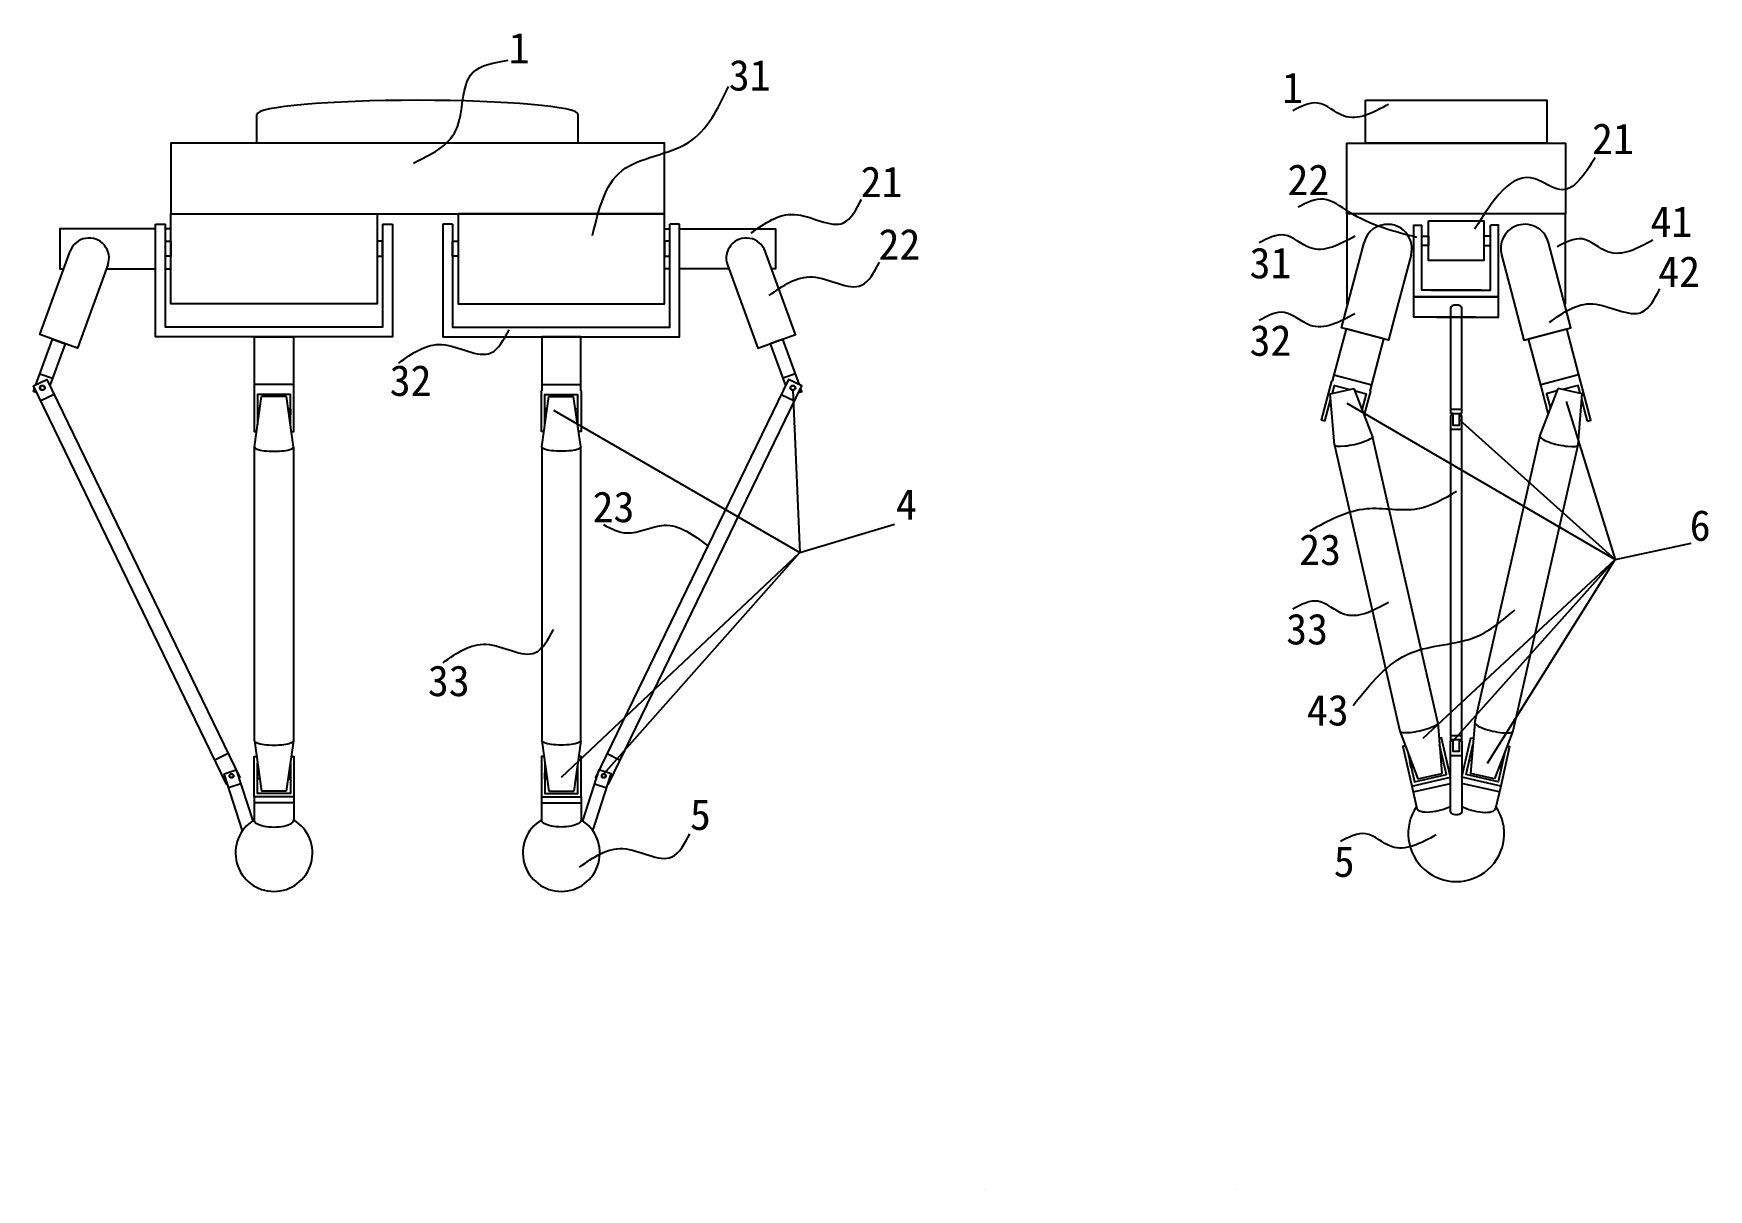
# Model space of a CAD drawing. Header units: millimetres. Extents: x 5871 to 10345, y 1814 to 4900.
import ezdxf

# ---------------------------------------------------------------- set-up
doc = ezdxf.new("R2010")
doc.units = ezdxf.units.MM
doc.styles.get("Standard").update_dxf_attribs({"font": ''})
doc.styles.get('Standard').set_extended_font_data('SimSun')

msp = doc.modelspace()

# ---------------------------------------------------------------- linework, layer by layer
for p, q in [((6197.1, 4390.9), (6223.1, 4390.9)), ((6197.1, 4390.9), (6223.1, 4390.9)), ((6803.5, 4390.9), (6829.5, 4390.9)), ((6990.4, 4390.9), (6964.4, 4390.9)), ((7596.8, 4390.9), (7570.9, 4390.9)), ((5888, 3992), (5921.6, 3979.8)), ((7906, 3992), (7872.4, 3979.8)), ((9344.6, 3988.8), (9445.5, 3962.1)), ((9998, 3988.8), (9897.1, 3962.1)), ((6565.5, 3963.4), (6461.1, 3963.4)), ((7228.4, 3963.4), (7332.8, 3963.4)), ((7899.3, 3947.7), (7918.3, 3514.4)), ((9345.8, 3802.1), (9334.6, 3937.9)), ((9447.6, 3825.3), (9398.9, 3952.5)), ((9895, 3825.3), (9943.7, 3952.5)), ((9996.8, 3802.1), (10008, 3937.9)), ((5925.8, 3936.9), (5890.2, 3919.6)), ((6461.1, 3796.4), (6480.3, 3931.3)), ((6565.5, 3796.4), (6546.3, 3931.3)), ((7228.4, 3796.4), (7247.6, 3931.3)), ((7259.6, 3894.5), (7918.3, 3514.4)), ((7332.8, 3796.4), (7313.6, 3931.3)), ((7868.2, 3936.9), (7903.7, 3919.6)), ((9379.1, 3913.8), (10096.1, 3495.7)), ((9656, 3897.2), (9686.6, 3897.2)), ((9965.3, 3917.9), (10096.1, 3495.7)), ((9663.1, 3886.2), (9656, 3886.2)), ((9663.1, 3880.5), (9656, 3880.5)), ((9679.5, 3886.2), (9686.6, 3886.2)), ((9679.5, 3880.5), (9686.6, 3880.5)), ((9679.5, 3870.2), (10096.1, 3495.7)), ((9656, 3843.8), (9686.6, 3843.8)), ((7918.3, 3514.4), (8170.7, 3590.2)), ((10096.1, 3495.7), (10298.8, 3539.5)), ((7281.4, 2914.6), (7918.3, 3514.4)), ((7394.2, 2924), (7918.3, 3514.4)), ((9582.7, 3019.3), (10096.1, 3495.7)), ((9663.1, 3012.2), (10096.1, 3495.7)), ((9754.8, 2952.5), (10096.1, 3495.7)), ((9622, 3060.6), (9633.2, 2924.8)), ((9720.6, 3060.6), (9709.4, 2924.8)), ((6460.9, 3012), (6480.1, 2877.2)), ((6565.3, 3012), (6546.1, 2877.2)), ((7228.6, 3012), (7247.8, 2877.2)), ((7333, 3012), (7313.8, 2877.2)), ((9520.2, 3037.4), (9568.9, 2910.2)), ((9656, 3026.5), (9686.6, 3026.5)), ((9822.4, 3037.4), (9773.7, 2910.2)), ((6391.2, 2977.7), (6355.6, 2960.5)), ((7402.8, 2977.7), (7438.3, 2960.5)), ((9656, 2973.1), (9686.6, 2973.1)), ((6424.8, 2897), (6391.9, 2886.3)), ((7369.1, 2897), (7402, 2886.3)), ((9552.6, 2891.3), (9566.4, 2831)), ((9556.2, 2875.5), (9656, 2898.2)), ((9786.4, 2875.5), (9686.6, 2898.2)), ((9790, 2891.3), (9776.2, 2831)), ((6460.1, 2862.4), (6460.1, 2800.6)), ((6566.2, 2846.2), (6460.1, 2846.2)), ((6566.2, 2862.4), (6566.2, 2800.6)), ((7227.8, 2862.4), (7227.8, 2800.6)), ((7227.8, 2846.2), (7333.8, 2846.2)), ((7333.8, 2862.4), (7333.8, 2800.6))]:
    msp.add_line(p, q)
for points in [[(9428.9, 4722), (9913.7, 4722), (9913.7, 4607.6), (9428.9, 4607.6)], [(6237.5, 4419.3), (7556.4, 4419.3), (7556.4, 4607.6), (6237.5, 4607.6)], [(6237.5, 4419.3), (6789.1, 4419.3), (6789.1, 4178.6), (6237.5, 4178.6)], [(7556.4, 4419.3), (7004.8, 4419.3), (7004.8, 4178.6), (7556.4, 4178.6)], [(9597.4, 4399.9), (9745.2, 4399.9), (9745.2, 4294), (9597.4, 4294)], [(6223.1, 4345.8), (6237.5, 4345.8), (6237.5, 4306.1), (6223.1, 4306.1)], [(6223.1, 4345.8), (6237.5, 4345.8), (6237.5, 4306.1), (6223.1, 4306.1)], [(6803.5, 4345.8), (6789.1, 4345.8), (6789.1, 4306.1), (6803.5, 4306.1)], [(6990.4, 4345.8), (7004.8, 4345.8), (7004.8, 4306.1), (6990.4, 4306.1)], [(7570.9, 4345.8), (7556.4, 4345.8), (7556.4, 4306.1), (7570.9, 4306.1)], [(9579.5, 4359.3), (9597.4, 4359.3), (9597.4, 4334.7), (9579.5, 4334.7)], [(9763.1, 4359.3), (9745.2, 4359.3), (9745.2, 4334.7), (9763.1, 4334.7)], [(9663.1, 3886.2), (9679.5, 3886.2), (9679.5, 3854.2), (9663.1, 3854.2)], [(9663.1, 3015.5), (9679.5, 3015.5), (9679.5, 2983.5), (9663.1, 2983.5)], [(8414.9, 1814.1), (8414.9, 1814.1)], [(9085.3, 1814.1), (9085.3, 1814.1)]]:
    msp.add_lwpolyline(points, close=True)
for points in [[(6467.8, 4607.6), (6467.8, 4684)], [(7326.1, 4607.6), (7326.1, 4684)], [(9491.3, 4419.3), (9379.5, 4419.3), (9379.5, 4607.6), (9963.1, 4607.6), (9963.1, 4419.3), (9829.9, 4419.3)], [(6829.5, 4390.9), (6829.5, 4090.4), (6197.1, 4090.4), (6197.1, 4390.9)], [(6803.5, 4390.9), (6803.5, 4116.3), (6223.1, 4116.3), (6223.1, 4390.9)], [(6964.4, 4390.9), (6964.4, 4090.4), (7596.8, 4090.4), (7596.8, 4390.9)], [(6990.4, 4390.9), (6990.4, 4116.3), (7570.9, 4116.3), (7570.9, 4390.9)], [(9491.3, 4419.3), (9379.5, 4419.3), (9379.5, 4178.6), (9381.8, 4178.6)], [(9829.9, 4419.3), (9491.3, 4419.3)], [(9829.9, 4419.3), (9491.3, 4419.3)], [(9738.1, 4197.4), (9558, 4197.4), (9558, 4388.8), (9579.5, 4388.8)], [(9738.1, 4214.9), (9579.5, 4214.9), (9579.5, 4388.8)], [(9604.5, 4214.9), (9763.1, 4214.9), (9763.1, 4388.8)], [(9604.5, 4197.4), (9784.6, 4197.4), (9784.6, 4388.8), (9763.1, 4388.8)], [(9960.8, 4178.6), (9963.1, 4178.6), (9963.1, 4419.3), (9829.9, 4419.3)], [(6197.1, 4379.1), (5941.1, 4379.1), (5941.1, 4272.1), (5951.8, 4272.1)], [(6223.1, 4272.1), (6237.5, 4272.1), (6237.5, 4379.1), (6223.1, 4379.1)], [(7570.9, 4272.1), (7556.4, 4272.1), (7556.4, 4379.1), (7570.9, 4379.1)], [(7596.8, 4379.1), (7852.9, 4379.1), (7852.9, 4272.1), (7842.1, 4272.1)], [(9506.4, 4142.6), (9490.3, 4081.6), (9364.9, 4114.8), (9425.2, 4342.7)], [(9817, 4214.9), (9852.3, 4081.6), (9977.7, 4114.8), (9917.4, 4342.7)], [(6069.4, 4282.4), (5988.6, 4059.9), (5888, 4096.5), (5968.8, 4318.9)], [(7724.6, 4282.4), (7805.4, 4059.9), (7905.9, 4096.5), (7825.1, 4318.9)], [(9550.6, 4309.5), (9506.4, 4142.6)], [(9792, 4309.5), (9817, 4214.9)], [(6065.6, 4272.1), (6197.1, 4272.1)], [(7728.3, 4272.1), (7596.8, 4272.1)], [(9722.7, 4142.6), (9558, 4142.6), (9558, 4197.4), (9738.1, 4197.4)], [(9619.9, 4142.6), (9784.6, 4142.6), (9784.6, 4197.4), (9604.5, 4197.4)], [(9656, 4168), (9656, 3886.2)], [(9686.6, 3886.2), (9686.6, 4168)], [(5877.3, 3962.5), (5921.5, 4084.3), (5955.1, 4072.1), (5914.5, 3960.2)], [(6461.1, 3946.1), (6461.1, 4090.4), (6565.5, 4090.4), (6565.5, 3946.1)], [(7332.8, 3946.1), (7332.8, 4090.4), (7228.4, 4090.4), (7228.4, 3946.1)], [(7916.7, 3962.5), (7872.4, 4084.3), (7838.8, 4072.1), (7879.5, 3960.2)], [(9441.1, 3945.4), (9478, 4084.9), (9377.1, 4111.6), (9340.2, 3972.1)], [(9901.5, 3945.4), (9864.6, 4084.9), (9965.5, 4111.6), (10002.4, 3972.1)], [(5879.6, 3941.6), (5870.8, 3944.8), (5873.9, 3953.3)], [(6388.3, 2897.3), (6386.7, 2896.5), (5870.9, 3959.4), (5906.5, 3976.7), (6422.2, 2913.7), (6419.8, 2912.5)], [(6461.1, 3946.1), (6460.3, 3946.1), (6460.3, 3837.9), (6467, 3837.9)], [(6559.6, 3837.9), (6566.3, 3837.9), (6566.3, 3946.1), (6565.5, 3946.1)], [(7234.3, 3837.9), (7227.6, 3837.9), (7227.6, 3946.1), (7228.4, 3946.1)], [(7332.8, 3946.1), (7333.7, 3946.1), (7333.7, 3837.9), (7326.9, 3837.9)], [(7405.6, 2897.3), (7407.2, 2896.5), (7923, 3959.4), (7887.5, 3976.7), (7371.7, 2913.7), (7374.2, 2912.5)], [(7914.4, 3941.6), (7923.1, 3944.8), (7920, 3953.3)], [(9320.7, 3865.4), (9311.7, 3867.8), (9339.4, 3972.3), (9340.2, 3972.1)], [(9334.6, 3937.9), (9398.9, 3952.5)], [(9340.5, 3940.1), (9346, 3960.9), (9387.6, 3949.9)], [(9402.4, 3946), (9430.5, 3938.5), (9419.8, 3898)], [(9441.1, 3945.4), (9441.9, 3945.2), (9425.5, 3883.1)], [(9901.5, 3945.4), (9900.7, 3945.2), (9917.1, 3883.1)], [(9940.2, 3946), (9912.1, 3938.5), (9922.8, 3898)], [(10008, 3937.9), (9943.7, 3952.5)], [(10002.1, 3940.1), (9996.6, 3960.9), (9955, 3949.9)], [(10021.9, 3865.4), (10030.9, 3867.8), (10003.2, 3972.3), (10002.4, 3972.1)], [(6557, 3855.8), (6557, 3936.8), (6469.6, 3936.8), (6469.6, 3855.8)], [(6475.6, 3898.1), (6469.6, 3898.1), (6469.6, 3882.2), (6473.3, 3882.2)], [(6546.3, 3931.3), (6480.3, 3931.3)], [(6551, 3898.1), (6557, 3898.1), (6557, 3882.2), (6553.3, 3882.2)], [(7236.9, 3855.8), (7236.9, 3936.8), (7324.4, 3936.8), (7324.4, 3855.8)], [(7242.9, 3898.1), (7236.9, 3898.1), (7236.9, 3882.2), (7240.6, 3882.2)], [(7247.6, 3931.3), (7313.6, 3931.3)], [(7318.4, 3898.1), (7324.4, 3898.1), (7324.4, 3882.2), (7320.6, 3882.2)], [(9320.7, 3865.4), (9335.8, 3922.7)], [(9335.8, 3922.7), (9332, 3908.2), (9337.2, 3906.8)], [(9418.4, 3901.7), (9420.6, 3901.1), (9419.8, 3898)], [(9924.2, 3901.7), (9922, 3901.1), (9922.8, 3898)], [(10006.8, 3922.7), (10010.6, 3908.2), (10005.4, 3906.8)], [(10021.9, 3865.4), (10006.8, 3922.7)], [(9656, 3880.5), (9656, 3015.5), (9686.6, 3015.5), (9686.6, 3880.5)], [(9622, 3060.6), (9448, 3824.4), (9447.6, 3824.4)], [(9720.6, 3060.6), (9894.6, 3824.4), (9895, 3824.4)], [(6460.9, 3012), (6460.9, 3795.5), (6461.3, 3795.5)], [(6565.3, 3795.5), (6565.3, 3012)], [(7228.6, 3795.5), (7228.6, 3012)], [(7333, 3012), (7333, 3795.5), (7332.7, 3795.5)], [(9346.2, 3801.2), (9520.2, 3037.4)], [(9996.4, 3801.2), (9822.4, 3037.4)], [(9535.2, 2998.2), (9528.6, 2996.7), (9552.6, 2891.3), (9656, 2914.8)], [(9541.6, 2981.3), (9559.6, 2902.4), (9644.9, 2921.8), (9626.9, 3000.8)], [(9656, 2915.2), (9632, 3020.3), (9625.4, 3018.8)], [(9656, 2821.5), (9656, 3012.2), (9663.1, 3012.2)], [(9679.5, 3012.2), (9686.6, 3012.2), (9686.6, 2821.5)], [(9686.6, 2915.2), (9710.6, 3020.3), (9717.2, 3018.8)], [(9807.4, 2998.2), (9814, 2996.7), (9790, 2891.3), (9686.6, 2914.8)], [(9801, 2981.3), (9783, 2902.4), (9697.7, 2921.8), (9715.7, 3000.8)], [(6559.4, 2970.5), (6566.2, 2970.5), (6566.2, 2862.4), (6460.1, 2862.4), (6460.1, 2970.5), (6466.8, 2970.5)], [(7234.5, 2970.5), (7227.8, 2970.5), (7227.8, 2862.4), (7333.8, 2862.4), (7333.8, 2970.5), (7327.1, 2970.5)], [(9556.9, 2941.5), (9551, 2940.1), (9547.5, 2955.6), (9551.2, 2956.5)], [(9630.5, 2958.2), (9636.3, 2959.6), (9632.8, 2975.1), (9629.1, 2974.2)], [(9712.1, 2958.2), (9706.3, 2959.6), (9709.8, 2975.1), (9713.5, 2974.2)], [(9785.7, 2941.5), (9791.6, 2940.1), (9795.1, 2955.6), (9791.4, 2956.5)], [(6429, 2771.6), (6379.7, 2924.1), (6412.6, 2934.8), (6456.7, 2798.5)], [(6556.9, 2952.6), (6556.9, 2871.7), (6469.4, 2871.7), (6469.4, 2952.6)], [(6475.4, 2910.4), (6469.4, 2910.4), (6469.4, 2926.3), (6473.1, 2926.3)], [(6550.8, 2910.4), (6556.9, 2910.4), (6556.9, 2926.3), (6553.1, 2926.3)], [(7237.1, 2952.6), (7237.1, 2871.7), (7324.5, 2871.7), (7324.5, 2952.6)], [(7243.1, 2910.4), (7237.1, 2910.4), (7237.1, 2926.3), (7240.8, 2926.3)], [(7318.5, 2910.4), (7324.5, 2910.4), (7324.5, 2926.3), (7320.8, 2926.3)], [(7364.9, 2771.6), (7414.3, 2924.1), (7381.4, 2934.8), (7337.2, 2798.5)], [(9568.9, 2910.2), (9633.2, 2924.8)], [(9773.7, 2910.2), (9709.4, 2924.8)], [(6546.1, 2877.2), (6480.1, 2877.2)], [(7247.8, 2877.2), (7313.8, 2877.2)]]:
    msp.add_lwpolyline(points)
for centre, radius in [((5894.6, 3954.3), 6.64), ((5894.6, 3954.3), 5.9), ((7899.3, 3954.3), 6.64), ((7899.3, 3954.3), 5.9), ((6399.7, 2918.4), 5.62), ((6399.7, 2918.4), 4.96), ((7394.2, 2918.4), 5.62), ((7394.2, 2918.4), 4.96)]:
    msp.add_circle(centre, radius)
for centre, radius, start, end in [((9487.9, 4326.1), 64.8, 87.0201, 165.17), ((9487.9, 4326.1), 64.8, 345.17, 87.0201), ((9854.7, 4326.1), 64.8, 112.4803, 194.83), ((9854.7, 4326.1), 64.8, 14.83, 112.4803), ((6019.1, 4300.7), 53.5, 340.0408, 160.0408), ((7774.8, 4300.7), 53.5, 19.9592, 199.9592), ((9671.3, 2764.4), 128.2, 145.9002, 34.0998), ((6513.1, 2712.6), 102.8, 121.0704, 58.9296), ((7280.8, 2712.6), 102.8, 121.0704, 58.9296)]:
    msp.add_arc(centre, radius, start, end)
for centre, major_axis, ratio, start_param, end_param in [((6897, 4684), (-429.2, 0), 0.088533, 3.141593, 6.283185), ((9671.3, 4168), (-15.3, 0), 0.484607, 3.141593, 6.283185), ((9945.9, 3813.7), (-50.9, 11.6), 0.218574, 0, 3.141593), ((6513.3, 3796.4), (-52.2, 0), 0.218574, 0, 3.141593), ((9771.5, 3049), (-50.9, 11.6), 0.218574, 0, 3.141593), ((6513.1, 3012), (-52.2, 0), 0.218574, 0, 3.141593), ((9671.3, 2821.5), (-15.3, 0), 0.394912, 0, 3.141593), ((9724.5, 2842.8), (-51.7, 11.8), 0.354789, 0.832025, 3.141593), ((6513.1, 2800.6), (-53, 0), 0.354789, 0, 3.141593)]:
    msp.add_ellipse(centre, major_axis=major_axis, ratio=ratio, start_param=start_param, end_param=end_param)
at = {"extrusion": (0, 0, -1)}
for centre, major_axis, ratio, start_param in [((9396.7, 3813.7), (50.9, 11.6), 0.218574, 0), ((7280.6, 3796.4), (52.2, 0), 0.218574, 0), ((9571.1, 3049), (50.9, 11.6), 0.218574, 0), ((7280.8, 3012), (52.2, 0), 0.218574, 0), ((9618.1, 2842.8), (51.7, 11.8), 0.354789, 0.832025), ((7280.8, 2800.6), (53, 0), 0.354789, 0)]:
    msp.add_ellipse(centre, major_axis=major_axis, ratio=ratio, start_param=start_param, end_param=3.141593, dxfattribs=at)
for points in [[(6885.5, 4554.4), (6999.2, 4642.2), (7043.6, 4795.4), (7138.5, 4828.8)], [(7364.1, 4360.8), (7442.6, 4533.9), (7620.4, 4609.3), (7727.7, 4758.5)], [(9490.2, 4711.2), (9370.6, 4680.2), (9302, 4714.5), (9234.4, 4693.5)], [(10042.8, 4568.7), (9948.4, 4483.6), (9881.8, 4512.2), (9720.4, 4377.6)], [(7788.2, 4367.8), (7903.6, 4417.3), (8034.6, 4394.9), (8082.8, 4456.9)], [(9566.3, 4356), (9385.3, 4423.7), (9316.6, 4458), (9249.1, 4437)], [(9400.7, 4359), (9281.1, 4328), (9212.4, 4362.3), (9144.9, 4341.3)], [(10196.3, 4348.4), (10076.7, 4317.4), (10008, 4351.7), (9940.5, 4330.7)], [(7836.1, 4201), (7951.5, 4250.5), (8082.5, 4228.1), (8130.7, 4290.1)], [(9920.5, 4129.2), (10035.9, 4178.6), (10166.9, 4156.3), (10215.2, 4218.3)], [(9400.7, 4152.1), (9281.1, 4121.1), (9212.4, 4155.4), (9144.9, 4134.4)], [(6846.4, 4020.6), (6961.8, 4070), (7092.8, 4047.6), (7141, 4109.6)], [(9672, 3677.7), (9568.5, 3631), (9431.6, 3631), (9279.9, 3571.9)], [(7393.3, 3589.1), (7455.2, 3566.8), (7555.1, 3587.8), (7671.9, 3532.4)], [(9490.2, 3381.1), (9370.6, 3350.2), (9302, 3384.5), (9234.4, 3363.4)], [(9395.8, 3106.5), (9550, 3246.8), (9725.6, 3290.4), (9828.2, 3361.8)], [(6964.9, 3220.4), (7080.4, 3269.8), (7211.4, 3247.4), (7259.6, 3309.4)], [(7329.7, 2674.7), (7445.1, 2724.2), (7576.1, 2701.8), (7624.3, 2763.8)], [(9617.8, 2760.6), (9498.2, 2729.7), (9429.5, 2764), (9362, 2742.9)]]:
    msp.add_spline(points, degree=3)

# ---------------------------------------------------------------- texts
at = {"attachment_point": 1}
for s, insert, char_height in [('1', (7140.1, 4902.6), 82.1), ('31', (7728.1, 4830), 82.13), ('1', (9206.2, 4796.5), 82.1), ('21', (10034, 4660.5), 82.13), ('21', (8080.2, 4545.5), 82.13), ('22', (9220.6, 4551), 82.13), ('41', (10190.3, 4439.3), 82.13), ('22', (8128.1, 4378.7), 82.13), ('31', (9119.3, 4328.8), 82.13), ('42', (10210.9, 4305.8), 82.13), ('32', (9119.3, 4122), 82.13), ('32', (6822.3, 4014.9), 82.13), ('23', (7364.3, 3677.7), 82.13), ('4', (8174.4, 3684.1), 82.1), ('6', (10295, 3628), 82.1), ('23', (9251.7, 3563.4), 82.13), ('33', (9217.1, 3351.4), 82.13), ('33', (6924.3, 3213.3), 82.13), ('43', (9272.3, 3134.9), 82.13), ('5', (7624.3, 2856.1), 82.1), ('5', (9344.1, 2730.7), 82.1)]:
    msp.add_mtext_dynamic_manual_height_columns(s, width=170.334, gutter_width=17.1, heights=[0], dxfattribs=dict(at, insert=insert, char_height=char_height))

doc.saveas('drawing.dxf')
